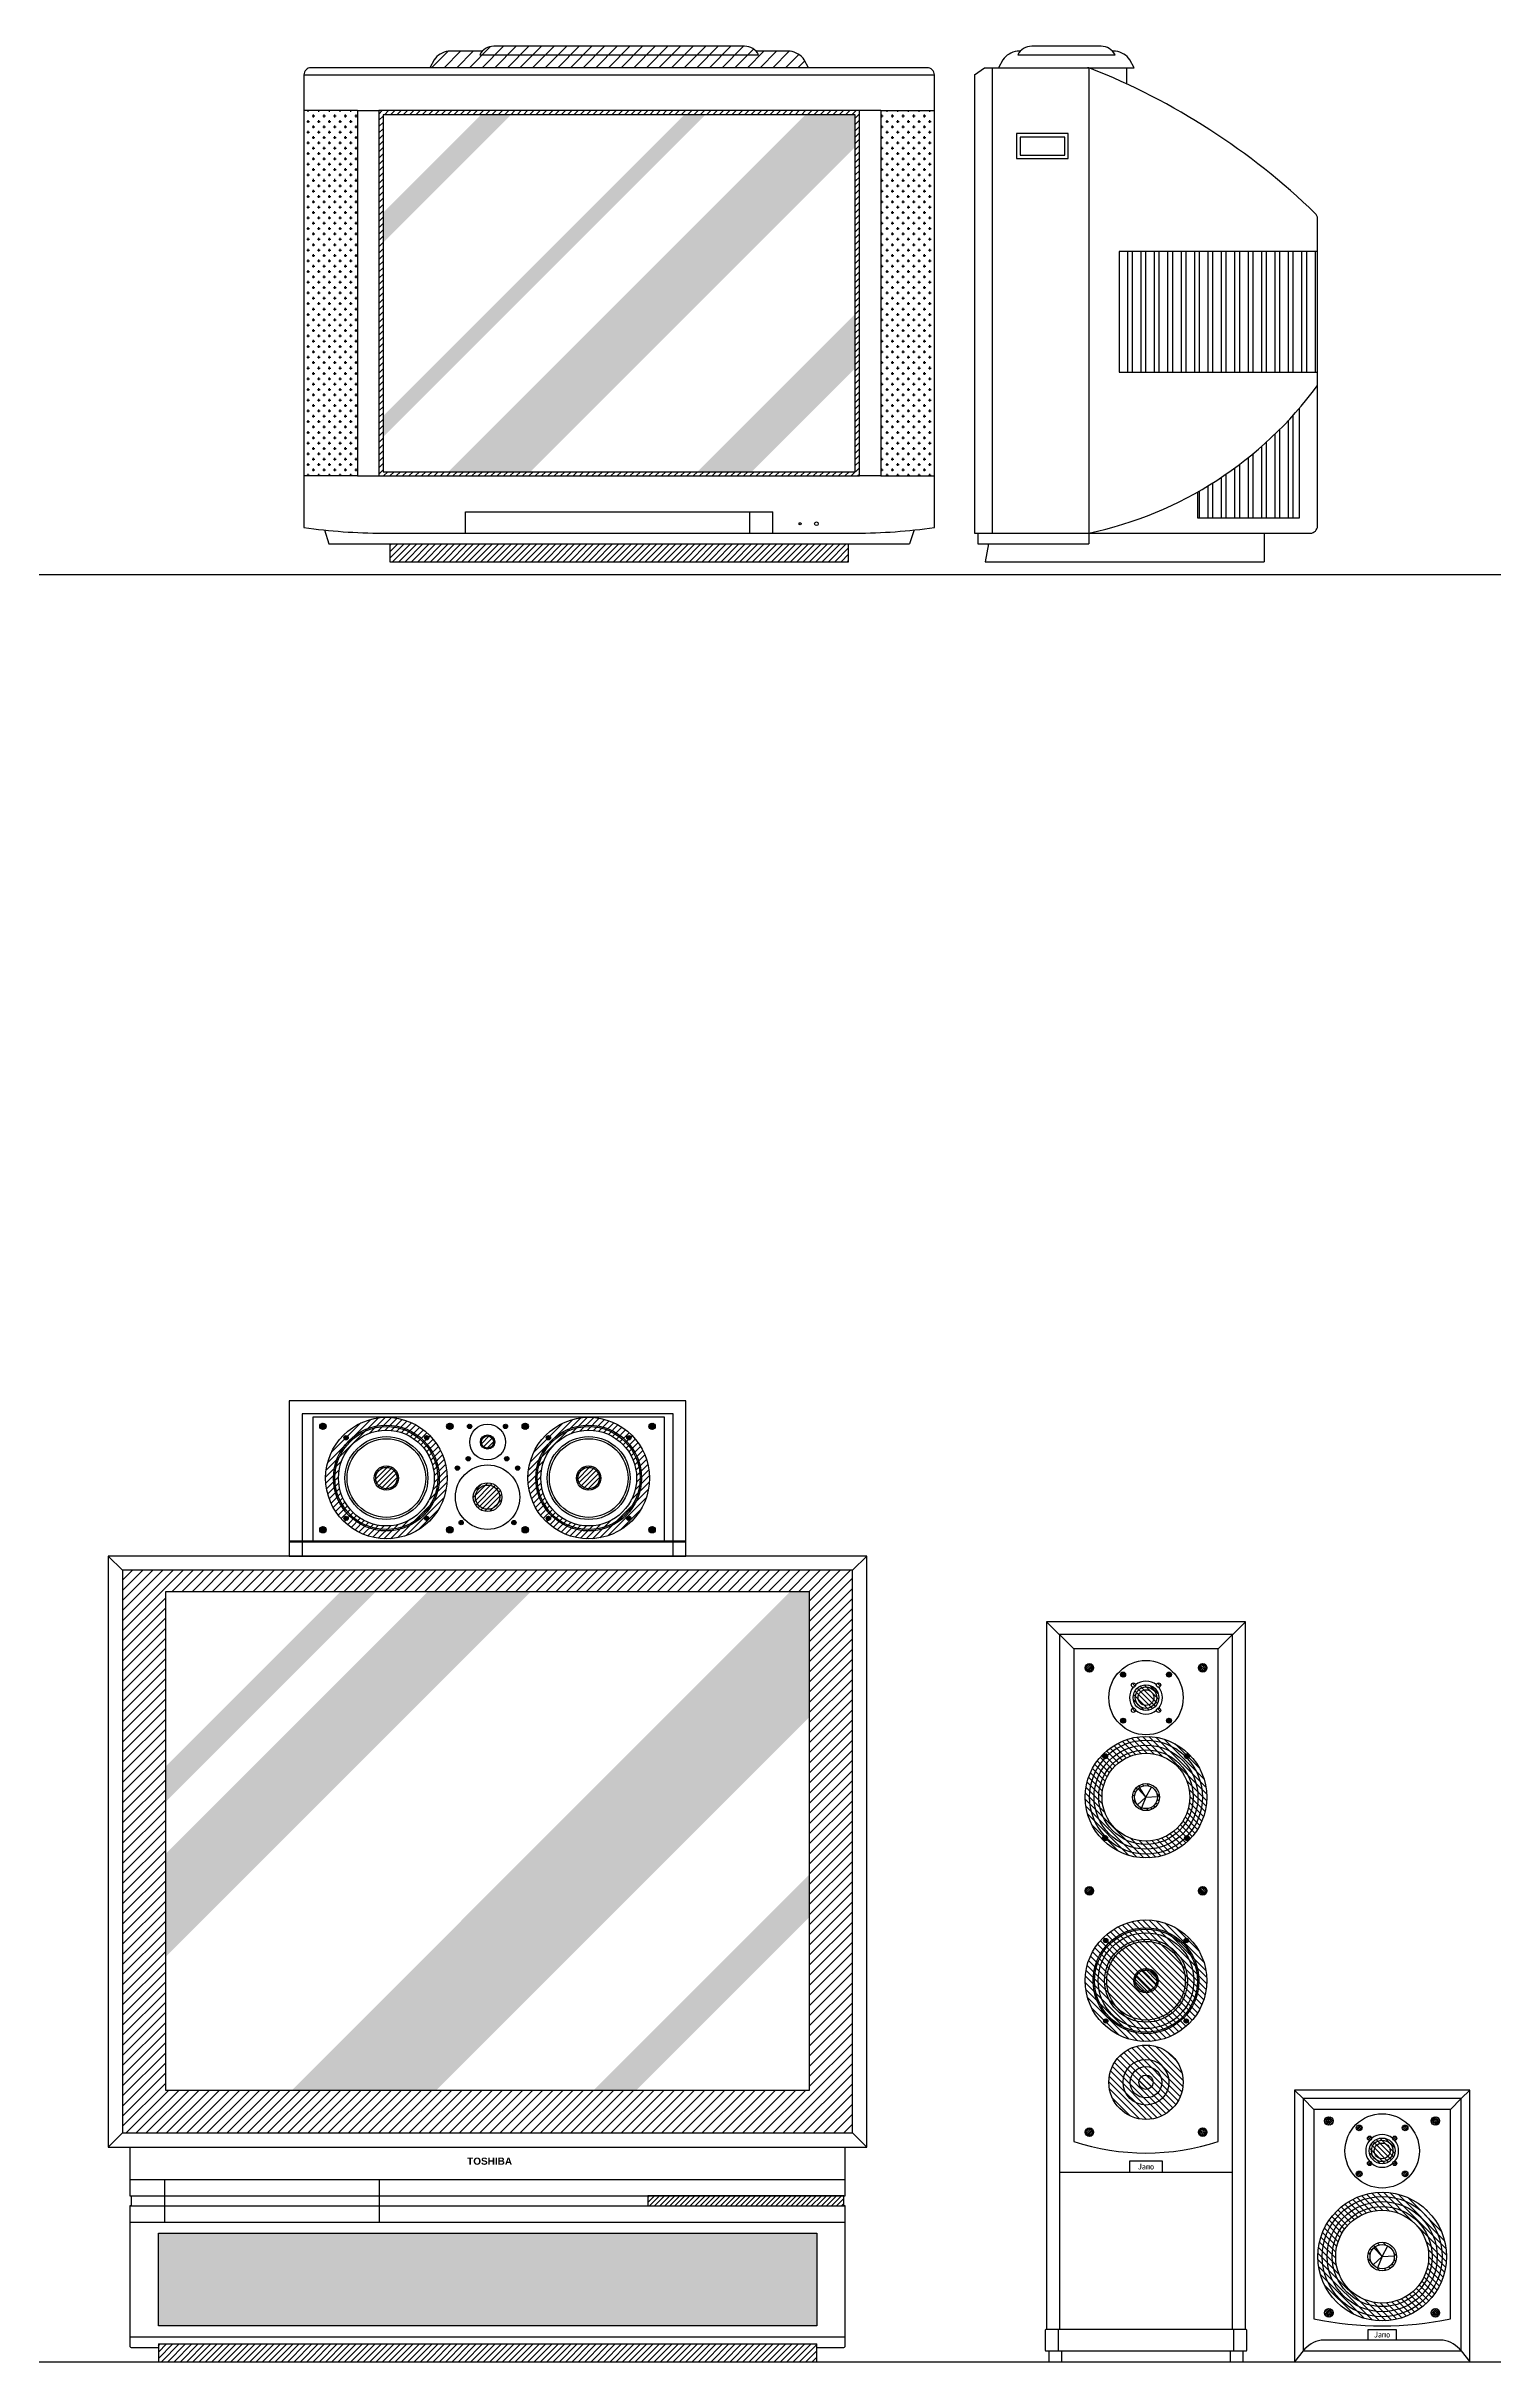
# Model space of a CAD drawing. Header units: inches. Extents: x 11.6 to 54.1, y 10.7 to 35.5.
# Drawn here: x 36.988 to 39.013, y 13.918 to 17.157 of the extents above; entities that cross this region are included whole.
import ezdxf
from ezdxf.enums import TextEntityAlignment as Align

# ---------------------------------------------------------------- set-up
doc = ezdxf.new("R2010")
doc.units = ezdxf.units.IN
doc.header["$MEASUREMENT"] = 0
for name, color, linetype in [('02', 2, 'Continuous'), ('1', 1, 'Continuous'), ('8', 8, 'Continuous')]:
    doc.layers.add(name, color=color, linetype=linetype)
doc.styles.add('HT2', font='swisseb.ttf')
doc.styles.add('STYLE2', font='')
doc.styles.get('STYLE2').set_extended_font_data('SimHei')
pattern_1 = [(45, (-12.215078, 20.329234), (-0.0044194174, 0.0044194174), [])]
pattern_2 = [(0, (-12.215078, 20.329234), (0.0075, 0.0075), [0.00375, -0.01125]), (90, (-12.213203, 20.327359), (-0.0075, 0.0075), [0.00375, -0.01125])]
pattern_3 = [(90, (-12.248644, 20.329234), (-0.01875, 4e-18), []), (90, (-12.255273, 20.335863), (-0.01875, 4e-18), [])]
pattern_4 = [(135, (97.6206943, 18.74981), (0.0044194174, 0.0044194174), [])]
pattern_5 = [(45, (-22.409963, 18.74981), (-0.0044194174, 0.0044194174), [])]
pattern_6 = [(45, (-22.409963, 18.74981), (-0.0035355339, 0.0035355339), [])]
pattern_7 = [(45, (-16.7728434, 16.8166017), (-0.001325825215, 0.001325825215), [])]
pattern_8 = [(135, (97.6206943, 18.74981), (0.0035355339, 0.0035355339), [])]
pattern_9 = [(45, (-17.0282637, 18.4165635), (-0.000883883476, 0.000883883476), [])]
pattern_10 = [(45, (-19.2546302, 18.108346), (-0.000883883476, 0.000883883476), [])]
pattern_11 = [(135, (93.3016791, 19.1196862), (0.000883883476, 0.000883883476), [])]
pattern_12 = [(45, (-18.0909476, 19.1196862), (-0.000883883476, 0.000883883476), [])]

msp = doc.modelspace()

# ---------------------------------------------------------------- hatches: boundary and pattern name
at = {"layer": '8'}
h = msp.add_hatch(dxfattribs=at)
h.set_pattern_fill('ANSI31,_O', color=256, scale=0.1)
h.set_pattern_definition([(45, (-12.215078, 20.329234), (-0.0088388348, 0.0088388348), [])])
h.paths.add_polyline_path([(37.614, 17.1567, 0.277313), (37.5945, 17.145), (37.9845, 17.145, 0.277313), (37.9651, 17.1567)])
h.paths.add_polyline_path([(38.0545, 17.1267), (38.0485, 17.1376, 0.228268), (38.0286, 17.1497), (37.9812, 17.1497, -0.066055), (37.9845, 17.145), (37.5945, 17.145, -0.066055), (37.5979, 17.1497), (37.5505, 17.1497, 0.228268), (37.5306, 17.1376), (37.5245, 17.1267)])
h = msp.add_hatch(dxfattribs=at)
h.set_pattern_fill('CROSS,_O', color=256, scale=0.03)
h.set_pattern_definition(pattern_2)
h.paths.add_polyline_path([(37.4235, 17.0667), (37.3485, 17.0667), (37.3485, 16.5557), (37.4235, 16.5557)])
h = msp.add_hatch(dxfattribs=at)
h.set_pattern_fill('ANSI31,_O', color=256, scale=0.05)
h.set_pattern_definition(pattern_1)
h.paths.add_polyline_path([(37.4595, 16.5617), (38.1195, 16.5617), (38.1195, 17.0607), (37.4595, 17.0607)], flags=16)
h.paths.add_polyline_path([(37.4535, 16.5557), (38.1255, 16.5557), (38.1255, 17.0667), (37.4535, 17.0667)])
h = msp.add_hatch(dxfattribs=at)
h.set_pattern_fill('AR-SAND,_O', color=256, scale=0.005)
h.set_pattern_definition([(37.5, (-12.215078, 20.329234), (-0.0003149668, 0.0096341188), [0, -0.0076, 0, -0.0085, 0, -0.008125]), (7.5, (-12.215078, 20.329234), (0.0088488835, 0.0141107303), [0, -0.0041, 0, -0.00685, 0, -0.002625]), (327.5, (-12.221228, 20.329234), (0.0155707093, 2.82953e-05), [0, -0.0025, 0, -0.009, 0, -0.01175]), (317.5, (-12.221228, 20.329234), (0.015030633, 0.004388378), [0, -0.00125, 0, -0.0059, 0, -0.00675])])
h.paths.add_polyline_path([(37.6379, 17.0607), (37.5961, 17.0607), (37.4595, 16.9242), (37.4595, 16.8824)])
h.paths.add_polyline_path([(37.91, 17.0607), (37.8803, 17.0607), (37.4595, 16.6399), (37.4595, 16.6102)])
h.paths.add_polyline_path([(38.1195, 17.0157), (38.1195, 17.0607), (38.0498, 17.0607), (37.5508, 16.5617), (37.6656, 16.5617)])
h.paths.add_polyline_path([(38.1195, 16.7314), (38.1195, 16.7823), (37.8989, 16.5617), (37.9499, 16.5617)], flags=17)
h.paths.add_polyline_path([(38.1195, 16.706), (38.1195, 16.7314), (37.9499, 16.5617), (37.9753, 16.5617)], flags=17)
h = msp.add_hatch(dxfattribs=at)
h.set_pattern_fill('CROSS,_O', color=256, scale=0.03)
h.set_pattern_definition(pattern_2)
h.paths.add_polyline_path([(38.2305, 17.0667), (38.1555, 17.0667), (38.1555, 16.5557), (38.2305, 16.5557)])
h = msp.add_hatch(dxfattribs=at)
h.set_pattern_fill('STEEL,_O', color=256, scale=0.15, angle=45)
h.set_pattern_definition(pattern_3)
h.paths.add_polyline_path([(38.4891, 16.8696), (38.4891, 16.7008), (38.7664, 16.7008), (38.7664, 16.8696)])
h = msp.add_hatch(dxfattribs=at)
h.set_pattern_fill('STEEL,_O', color=256, scale=0.15, angle=45)
h.set_pattern_definition(pattern_3)
h.paths.add_polyline_path([(38.5991, 16.5336), (38.5991, 16.4966), (38.7406, 16.4966), (38.7406, 16.65, -0.086399)])
h = msp.add_hatch(dxfattribs=at)
h.set_pattern_fill('ANSI31,_O', color=256, scale=0.05)
h.set_pattern_definition(pattern_1)
h.paths.add_polyline_path([(38.1105, 16.4357), (38.1105, 16.4607), (37.4685, 16.4607), (37.4685, 16.4357)])
h = msp.add_hatch(dxfattribs=at)
h.set_pattern_fill('ANSI31,_O', color=256, scale=0.01)
h.set_pattern_definition([(45, (-18.0969476, 19.1196862), (-0.000883883476, 0.000883883476), [])])
edge = h.paths.add_edge_path()
edge.add_arc((37.3751, 15.2264), 0.0045, 0, 360)
h = msp.add_hatch(dxfattribs=at)
h.set_pattern_fill('ANSI31,_O', color=256, scale=0.05)
h.set_pattern_definition(pattern_5)
edge = h.paths.add_edge_path()
edge.add_arc((37.4639, 15.154), 0.085, 0, 360)
edge = h.paths.add_edge_path(flags=17)
edge.add_arc((37.4639, 15.154), 0.067, 0, 360)
h = msp.add_hatch(dxfattribs=at)
h.set_pattern_fill('ANSI31,_O', color=256, scale=0.01)
h.set_pattern_definition([(135, (93.0246791, 19.1196862), (0.000883883476, 0.000883883476), [])])
edge = h.paths.add_edge_path()
edge.add_arc((37.5526, 15.2264), 0.0045, 0, 360)
h = msp.add_hatch(dxfattribs=at)
h.set_pattern_fill('ANSI31,_O', color=256, scale=0.01)
h.set_pattern_definition([(45, (-18.0309048, 19.1355594), (-0.000883883476, 0.000883883476), [])])
h.paths.add_polyline_path([(37.5772, 15.2262, 1), (37.5832, 15.2262, 1)])
h = msp.add_hatch(dxfattribs=at)
h.set_pattern_fill('ANSI31,_O', color=256, scale=0.01)
h.set_pattern_definition([(135, (93.2416363, 19.1355594), (0.000883883476, 0.000883883476), [])])
h.paths.add_polyline_path([(37.6275, 15.2262, 1), (37.6335, 15.2262, 1)])
h = msp.add_hatch(dxfattribs=at)
h.set_pattern_fill('ANSI31,_O', color=256, scale=0.01)
h.set_pattern_definition([(45, (-17.8139476, 19.1196862), (-0.000883883476, 0.000883883476), [])])
edge = h.paths.add_edge_path()
edge.add_arc((37.6581, 15.2264), 0.0045, 0, 360)
h = msp.add_hatch(dxfattribs=at)
h.set_pattern_fill('ANSI31,_O', color=256, scale=0.05)
h.set_pattern_definition(pattern_5)
edge = h.paths.add_edge_path()
edge.add_arc((37.7469, 15.154), 0.085, 0, 360)
edge = h.paths.add_edge_path(flags=17)
edge.add_arc((37.7469, 15.154), 0.067, 0, 360)
h = msp.add_hatch(dxfattribs=at)
h.set_pattern_fill('ANSI31,_O', color=256, scale=0.01)
h.set_pattern_definition([(135, (93.3076791, 19.1196862), (0.000883883476, 0.000883883476), [])])
edge = h.paths.add_edge_path()
edge.add_arc((37.8356, 15.2264), 0.0045, 0, 360)
h = msp.add_hatch(dxfattribs=at)
h.set_pattern_fill('ANSI31,_O', color=256, scale=0.01)
h.set_pattern_definition(pattern_12)
h.paths.add_polyline_path([(37.4105, 15.0977, 1), (37.4045, 15.0977, 1)])
h.paths.add_polyline_path([(37.4105, 15.2104, 1), (37.4045, 15.2104, 1)])
h = msp.add_hatch(dxfattribs=at)
h.set_pattern_fill('ANSI31,_O', color=256, scale=0.01)
h.set_pattern_definition(pattern_12)
h.paths.add_polyline_path([(37.5172, 15.2104, 1), (37.5232, 15.2104, 1)])
h = msp.add_hatch(dxfattribs=at)
h.set_pattern_fill('ANSI31,_O', color=256, scale=0.04)
h.set_pattern_definition(pattern_6)
edge = h.paths.add_edge_path()
edge.add_arc((37.6054, 15.2044), 0.01, 0, 360)
h = msp.add_hatch(dxfattribs=at)
h.set_pattern_fill('ANSI31,_O', color=256, scale=0.01)
h.set_pattern_definition(pattern_11)
h.paths.add_polyline_path([(37.6875, 15.2104, 1), (37.6935, 15.2104, 1)])
h = msp.add_hatch(dxfattribs=at)
h.set_pattern_fill('ANSI31,_O', color=256, scale=0.01)
h.set_pattern_definition(pattern_11)
h.paths.add_polyline_path([(37.8062, 15.0977, 1), (37.8002, 15.0977, 1)])
h.paths.add_polyline_path([(37.8062, 15.2104, 1), (37.8002, 15.2104, 1)])
h = msp.add_hatch(dxfattribs=at)
h.set_pattern_fill('ANSI31,_O', color=256, scale=0.04)
h.set_pattern_definition(pattern_6)
edge = h.paths.add_edge_path()
edge.add_arc((37.4639, 15.154), 0.017, 0, 360)
h = msp.add_hatch(dxfattribs=at)
h.set_pattern_fill('ANSI31,_O', color=256, scale=0.01)
h.set_pattern_definition([(45, (-18.0478879, 19.0772115), (-0.000883883476, 0.000883883476), [])])
h.paths.add_polyline_path([(37.5603, 15.1679, 1), (37.5663, 15.1679, 1)])
h = msp.add_hatch(dxfattribs=at)
h.set_pattern_fill('ANSI31,_O', color=256, scale=0.01)
h.set_pattern_definition([(45, (-18.0327255, 19.0904808), (-0.000883883476, 0.000883883476), [])])
h.paths.add_polyline_path([(37.5754, 15.1811, 1), (37.5814, 15.1811, 1)])
h = msp.add_hatch(dxfattribs=at)
h.set_pattern_fill('ANSI31,_O', color=256, scale=0.01)
h.set_pattern_definition([(135, (93.243457, 19.0904808), (0.000883883476, 0.000883883476), [])])
h.paths.add_polyline_path([(37.6293, 15.1811, 1), (37.6353, 15.1811, 1)])
h = msp.add_hatch(dxfattribs=at)
h.set_pattern_fill('ANSI31,_O', color=256, scale=0.01)
h.set_pattern_definition([(135, (93.2586195, 19.0772115), (0.000883883476, 0.000883883476), [])])
h.paths.add_polyline_path([(37.6445, 15.1679, 1), (37.6505, 15.1679, 1)])
h = msp.add_hatch(dxfattribs=at)
h.set_pattern_fill('ANSI31,_O', color=256, scale=0.04)
h.set_pattern_definition(pattern_6)
edge = h.paths.add_edge_path()
edge.add_arc((37.7469, 15.154), 0.017, 0, 360)
h = msp.add_hatch(dxfattribs=at)
h.set_pattern_fill('ANSI31,_O', color=256, scale=0.04)
h.set_pattern_definition(pattern_6)
edge = h.paths.add_edge_path()
edge.add_arc((37.6054, 15.1273), 0.02, 0, 360)
h = msp.add_hatch(dxfattribs=at)
h.set_pattern_fill('ANSI31,_O', color=256, scale=0.01)
h.set_pattern_definition(pattern_12)
h.paths.add_polyline_path([(37.5172, 15.0977, 1), (37.5232, 15.0977, 1)])
h = msp.add_hatch(dxfattribs=at)
h.set_pattern_fill('ANSI31,_O', color=256, scale=0.01)
h.set_pattern_definition([(45, (-18.0426881, 19.0011613), (-0.000883883476, 0.000883883476), [])])
h.paths.add_polyline_path([(37.5655, 15.0918, 1), (37.5715, 15.0918, 1)])
h = msp.add_hatch(dxfattribs=at)
h.set_pattern_fill('ANSI31,_O', color=256, scale=0.01)
h.set_pattern_definition([(135, (93.2534197, 19.0011613), (0.000883883476, 0.000883883476), [])])
h.paths.add_polyline_path([(37.6393, 15.0918, 1), (37.6453, 15.0918, 1)])
h = msp.add_hatch(dxfattribs=at)
h.set_pattern_fill('ANSI31,_O', color=256, scale=0.01)
h.set_pattern_definition(pattern_11)
h.paths.add_polyline_path([(37.6875, 15.0977, 1), (37.6935, 15.0977, 1)])
h = msp.add_hatch(dxfattribs=at)
h.set_pattern_fill('ANSI31,_O', color=256, scale=0.01)
h.set_pattern_definition([(315, (-18.0969476, 11.1883674), (-0.000883883476, -0.000883883476), [])])
edge = h.paths.add_edge_path()
edge.add_arc((37.3751, 15.0817), 0.0045, 0, 360)
h = msp.add_hatch(dxfattribs=at)
h.set_pattern_fill('ANSI31,_O', color=256, scale=0.01)
h.set_pattern_definition([(225, (93.0246791, 11.1883674), (0.000883883476, -0.000883883476), [])])
edge = h.paths.add_edge_path()
edge.add_arc((37.5526, 15.0817), 0.0045, 0, 360)
h = msp.add_hatch(dxfattribs=at)
h.set_pattern_fill('ANSI31,_O', color=256, scale=0.01)
h.set_pattern_definition([(315, (-17.8139476, 11.1883674), (-0.000883883476, -0.000883883476), [])])
edge = h.paths.add_edge_path()
edge.add_arc((37.6581, 15.0817), 0.0045, 0, 360)
h = msp.add_hatch(dxfattribs=at)
h.set_pattern_fill('ANSI31,_O', color=256, scale=0.01)
h.set_pattern_definition([(225, (93.3076791, 11.1883674), (0.000883883476, -0.000883883476), [])])
edge = h.paths.add_edge_path()
edge.add_arc((37.8356, 15.0817), 0.0045, 0, 360)
h = msp.add_hatch(dxfattribs=at)
h.set_pattern_fill('ANSI31,_O', color=256, scale=0.08)
h.set_pattern_definition([(45, (-22.409963, 18.74981), (-0.0070710678, 0.0070710678), [])])
h.paths.add_polyline_path([(37.0949, 15.025), (37.0949, 14.238), (38.1159, 14.238), (38.1159, 15.025)])
h.paths.add_polyline_path([(37.1549, 14.995), (37.1549, 14.298), (38.0559, 14.298), (38.0559, 14.995)], flags=16)
h = msp.add_hatch(dxfattribs=at)
h.set_pattern_fill('AR-SAND,_O', color=256, scale=0.008)
h.set_pattern_definition([(37.5, (-17.712718, 15.098599), (-0.000503947, 0.0154145902), [0, -0.01216, 0, -0.0136, 0, -0.013]), (7.5, (-17.712718, 15.098599), (0.014158214, 0.0225771685), [0, -0.00656, 0, -0.01096, 0, -0.0042]), (327.5, (-17.722558, 15.098599), (0.024913135, 4.52724e-05), [0, -0.004, 0, -0.0144, 0, -0.0188]), (317.5, (-17.722558, 15.098599), (0.024049013, 0.0070214045), [0, -0.002, 0, -0.00944, 0, -0.0108])])
h.paths.add_polyline_path([(37.449, 14.995), (37.3996, 14.995), (37.1549, 14.7503), (37.1549, 14.7009)], flags=17)
h.paths.add_polyline_path([(37.666, 14.995), (37.5218, 14.995), (37.1549, 14.6281), (37.1549, 14.4839)])
h.paths.add_polyline_path([(38.0559, 14.8199), (38.0559, 14.995), (38.0288, 14.995), (37.3318, 14.298), (37.534, 14.298)])
h.paths.add_polyline_path([(38.0559, 14.5402), (38.0559, 14.6), (37.7539, 14.298), (37.8137, 14.298)], flags=17)
h = msp.add_hatch(dxfattribs=at)
h.set_pattern_fill('ANSI31,_O', color=256, scale=0.015)
h.set_pattern_definition([(45, (-19.2546302, 18.108346), (-0.001325825215, 0.001325825215), [])])
edge = h.paths.add_edge_path()
edge.add_arc((38.4473, 14.8887), 0.006, 0, 360)
h = msp.add_hatch(dxfattribs=at)
h.set_pattern_fill('ANSI31,_O', color=256, scale=0.01)
h.set_pattern_definition(pattern_10)
edge = h.paths.add_edge_path()
edge.add_arc((38.4944, 14.8791), 0.0035, 0, 360)
h = msp.add_hatch(dxfattribs=at)
h.set_pattern_fill('ANSI31,_O', color=256, scale=0.04)
h.set_pattern_definition(pattern_8)
edge = h.paths.add_edge_path()
edge.add_arc((38.5441, 14.8645), 0.003, 0, 360)
edge = h.paths.add_edge_path()
edge.add_arc((38.5441, 14.8293), 0.003, 0, 360)
edge = h.paths.add_edge_path()
edge.add_arc((38.509, 14.8293), 0.003, 0, 360)
edge = h.paths.add_edge_path()
edge.add_arc((38.509, 14.8645), 0.003, 0, 360)
h = msp.add_hatch(dxfattribs=at)
h.set_pattern_fill('ANSI31,_O', color=256, scale=0.01)
h.set_pattern_definition(pattern_10)
edge = h.paths.add_edge_path()
edge.add_arc((38.5587, 14.8791), 0.0035, 0, 360)
h = msp.add_hatch(dxfattribs=at)
h.set_pattern_fill('ANSI31,_O', color=256, scale=0.015)
h.set_pattern_definition([(135, (96.3077295, 18.108346), (0.001325825215, 0.001325825215), [])])
edge = h.paths.add_edge_path()
edge.add_arc((38.6058, 14.8887), 0.006, 0, 360)
h = msp.add_hatch(dxfattribs=at)
h.set_pattern_fill('ANSI31,_O', color=256, scale=0.04)
h.set_pattern_definition(pattern_8)
edge = h.paths.add_edge_path()
edge.add_arc((38.5265, 14.8469), 0.018, 0, 360)
h = msp.add_hatch(dxfattribs=at)
h.set_pattern_fill('ANSI31,_O', color=256, scale=0.01)
h.set_pattern_definition(pattern_10)
edge = h.paths.add_edge_path()
edge.add_arc((38.4944, 14.8147), 0.0035, 0, 360)
h = msp.add_hatch(dxfattribs=at)
h.set_pattern_fill('ANSI31,_O', color=256, scale=0.01)
h.set_pattern_definition(pattern_10)
edge = h.paths.add_edge_path()
edge.add_arc((38.5587, 14.8147), 0.0035, 0, 360)
h = msp.add_hatch(dxfattribs=at)
h.set_pattern_fill('ANSI31,_O', color=256, scale=0.05)
h.set_pattern_definition(pattern_4)
edge = h.paths.add_edge_path()
edge.add_arc((38.5265, 14.7077), 0.085, 0, 360)
edge = h.paths.add_edge_path(flags=17)
edge.add_arc((38.5265, 14.7077), 0.0614, 0, 360)
h = msp.add_hatch(dxfattribs=at)
h.set_pattern_fill('ANSI31,_O', color=256, scale=0.01)
h.set_pattern_definition(pattern_10)
edge = h.paths.add_edge_path()
edge.add_arc((38.4692, 14.765), 0.0035, 0, 360)
h = msp.add_hatch(dxfattribs=at)
h.set_pattern_fill('ANSI31,_O', color=256, scale=0.01)
h.set_pattern_definition(pattern_10)
edge = h.paths.add_edge_path()
edge.add_arc((38.5839, 14.765), 0.0035, 0, 360)
h = msp.add_hatch(dxfattribs=at)
h.set_pattern_fill('ANSI31,_O', color=256, scale=0.04)
h.set_pattern_definition(pattern_8)
edge = h.paths.add_edge_path()
edge.add_arc((38.5265, 14.7077), 0.0189, 0, 360)
edge = h.paths.add_edge_path(flags=17)
edge.add_arc((38.5265, 14.7077), 0.0161, 0, 360)
h = msp.add_hatch(dxfattribs=at)
h.set_pattern_fill('ANSI31,_O', color=256, scale=0.01)
h.set_pattern_definition(pattern_10)
edge = h.paths.add_edge_path()
edge.add_arc((38.4692, 14.6504), 0.0035, 0, 360)
h = msp.add_hatch(dxfattribs=at)
h.set_pattern_fill('ANSI31,_O', color=256, scale=0.01)
h.set_pattern_definition(pattern_10)
edge = h.paths.add_edge_path()
edge.add_arc((38.5839, 14.6504), 0.0035, 0, 360)
h = msp.add_hatch(dxfattribs=at)
h.set_pattern_fill('ANSI31,_O', color=256, scale=0.015)
h.set_pattern_definition([(45, (-19.2546302, 17.7964186), (-0.001325825215, 0.001325825215), [])])
edge = h.paths.add_edge_path()
edge.add_arc((38.4473, 14.5768), 0.006, 0, 360)
h = msp.add_hatch(dxfattribs=at)
h.set_pattern_fill('ANSI31,_O', color=256, scale=0.015)
h.set_pattern_definition([(135, (96.3077295, 17.7964186), (0.001325825215, 0.001325825215), [])])
edge = h.paths.add_edge_path()
edge.add_arc((38.6058, 14.5768), 0.006, 0, 360)
h = msp.add_hatch(dxfattribs=at)
h.set_pattern_fill('ANSI31,_O', color=256, scale=0.05)
h.set_pattern_definition(pattern_4)
edge = h.paths.add_edge_path()
edge.add_arc((38.5265, 14.4509), 0.085, 0, 360)
h = msp.add_hatch(dxfattribs=at)
h.set_pattern_fill('ANSI31,_O', color=256, scale=0.01)
h.set_pattern_definition(pattern_9)
h.paths.add_polyline_path([(38.4732, 14.3946, 1), (38.4672, 14.3946, 1)])
h.paths.add_polyline_path([(38.4732, 14.5072, 1), (38.4672, 14.5072, 1)])
h = msp.add_hatch(dxfattribs=at)
h.set_pattern_fill('ANSI31,_O', color=256, scale=0.01)
h.set_pattern_definition(pattern_9)
h.paths.add_polyline_path([(38.5799, 14.5072, 1), (38.5859, 14.5072, 1)])
h = msp.add_hatch(dxfattribs=at)
h.set_pattern_fill('ANSI31,_O', color=256, scale=0.04)
h.set_pattern_definition(pattern_8)
edge = h.paths.add_edge_path()
edge.add_arc((38.5265, 14.4509), 0.017, 0, 360)
h = msp.add_hatch(dxfattribs=at)
h.set_pattern_fill('ANSI31,_O', color=256, scale=0.01)
h.set_pattern_definition(pattern_9)
h.paths.add_polyline_path([(38.5799, 14.3946, 1), (38.5859, 14.3946, 1)])
h = msp.add_hatch(dxfattribs=at)
h.set_pattern_fill('ANSI31,_O', color=256, scale=0.05)
h.set_pattern_definition(pattern_4)
edge = h.paths.add_edge_path()
edge.add_arc((38.5265, 14.3089), 0.052, 0, 360)
h = msp.add_hatch(dxfattribs=at)
h.set_pattern_fill('ANSI31,_O', color=256, scale=0.05)
h.set_pattern_definition(pattern_4)
edge = h.paths.add_edge_path()
edge.add_arc((38.5265, 14.3089), 0.01, 0, 360)
h = msp.add_hatch(dxfattribs=at)
h.set_pattern_fill('ANSI31,_O', color=256, scale=0.015)
h.set_pattern_definition(pattern_7)
edge = h.paths.add_edge_path()
edge.add_arc((38.7824, 14.2547), 0.006, 0, 360)
h = msp.add_hatch(dxfattribs=at)
h.set_pattern_fill('ANSI31,_O', color=256, scale=0.015)
h.set_pattern_definition(pattern_7)
edge = h.paths.add_edge_path()
edge.add_arc((38.9313, 14.2547), 0.006, 0, 360)
h = msp.add_hatch(dxfattribs=at)
h.set_pattern_fill('ANSI31,_O', color=256, scale=0.015)
h.set_pattern_definition([(45, (-19.2546302, 17.4588455), (-0.001325825215, 0.001325825215), [])])
edge = h.paths.add_edge_path()
edge.add_arc((38.4473, 14.2392), 0.006, 0, 360)
h = msp.add_hatch(dxfattribs=at)
h.set_pattern_fill('ANSI31,_O', color=256, scale=0.015)
h.set_pattern_definition([(135, (96.3077295, 17.4588455), (0.001325825215, 0.001325825215), [])])
edge = h.paths.add_edge_path()
edge.add_arc((38.6058, 14.2392), 0.006, 0, 360)
h = msp.add_hatch(dxfattribs=at)
h.set_pattern_fill('ANSI31,_O', color=256, scale=0.015)
h.set_pattern_definition(pattern_7)
edge = h.paths.add_edge_path()
edge.add_arc((38.889, 14.2451), 0.004, 0, 360)
edge = h.paths.add_edge_path()
edge.add_arc((38.8247, 14.2451), 0.004, 0, 360)
edge = h.paths.add_edge_path()
edge.add_arc((38.8247, 14.1807), 0.004, 0, 360)
h = msp.add_hatch(dxfattribs=at)
h.set_pattern_fill('ANSI31,_O', color=256, scale=0.015)
h.set_pattern_definition(pattern_7)
edge = h.paths.add_edge_path()
edge.add_arc((38.8744, 14.2305), 0.003, 0, 360)
edge = h.paths.add_edge_path()
edge.add_arc((38.8744, 14.1953), 0.003, 0, 360)
edge = h.paths.add_edge_path()
edge.add_arc((38.8393, 14.1953), 0.003, 0, 360)
edge = h.paths.add_edge_path()
edge.add_arc((38.8393, 14.2305), 0.003, 0, 360)
h = msp.add_hatch(dxfattribs=at)
h.set_pattern_fill('ANSI31,_O', color=256, scale=0.04)
h.set_pattern_definition(pattern_8)
edge = h.paths.add_edge_path()
edge.add_arc((38.8569, 14.2129), 0.018, 0, 360)
h = msp.add_hatch(dxfattribs=at)
h.set_pattern_fill('ANSI31,_O', color=256, scale=0.05)
h.set_pattern_definition(pattern_4)
edge = h.paths.add_edge_path()
edge.add_arc((38.8569, 14.065), 0.09, 0, 360)
edge = h.paths.add_edge_path(flags=17)
edge.add_arc((38.8569, 14.065), 0.065, 0, 360)
h = msp.add_hatch(dxfattribs=at)
h.set_pattern_fill('ANSI31,_O', color=256, scale=0.015)
h.set_pattern_definition(pattern_7)
edge = h.paths.add_edge_path()
edge.add_arc((38.889, 14.1807), 0.004, 0, 360)
h = msp.add_hatch(dxfattribs=at)
h.set_pattern_fill('ANSI31,_O', color=256, scale=0.04)
h.set_pattern_definition(pattern_6)
h.paths.add_polyline_path([(38.1039, 14.15), (37.8295, 14.15), (37.8295, 14.136), (38.1039, 14.136)])
h = msp.add_hatch(dxfattribs=at)
h.set_pattern_fill('HEX,_O', color=256, scale=0.02)
h.set_pattern_definition([(0, (-12.5526705, 18.1841432), (0, 0.00433012702), [0.0025, -0.005]), (120, (-12.5526705, 18.1841432), (-0.00375, -0.0021650635), [0.0025, -0.005]), (60, (-12.5501705, 18.1841432), (-0.00375, 0.0021650635), [0.0025, -0.005])])
h.paths.add_polyline_path([(37.1449, 13.968), (37.1449, 14.098), (38.0659, 14.098), (38.0659, 13.968)])
h = msp.add_hatch(dxfattribs=at)
h.set_pattern_fill('ANSI31,_O', color=256, scale=0.05)
h.set_pattern_definition(pattern_4)
edge = h.paths.add_edge_path()
edge.add_arc((38.8569, 14.065), 0.02, 0, 360)
edge = h.paths.add_edge_path(flags=17)
edge.add_arc((38.8569, 14.065), 0.017, 0, 360)
h = msp.add_hatch(dxfattribs=at)
h.set_pattern_fill('ANSI31,_O', color=256, scale=0.015)
h.set_pattern_definition(pattern_7)
edge = h.paths.add_edge_path()
edge.add_arc((38.7824, 13.9864), 0.006, 0, 360)
h = msp.add_hatch(dxfattribs=at)
h.set_pattern_fill('ANSI31,_O', color=256, scale=0.015)
h.set_pattern_definition(pattern_7)
edge = h.paths.add_edge_path()
edge.add_arc((38.9313, 13.9864), 0.006, 0, 360)
h = msp.add_hatch(dxfattribs=at)
h.set_pattern_fill('ANSI31,_O', color=256, scale=0.05)
h.set_pattern_definition(pattern_5)
h.paths.add_polyline_path([(38.0659, 13.918), (38.0659, 13.943), (37.1449, 13.943), (37.1449, 13.918)])

# ---------------------------------------------------------------- linework, layer by layer
at = {"layer": '02'}
for p, q in [((37.3485, 17.1167), (38.2305, 17.1167)), ((38.2864, 17.1167), (38.3006, 17.1267)), ((38.2864, 17.1167), (38.2864, 16.4757)), ((38.3006, 17.1267), (38.4446, 17.1267)), ((38.3114, 17.1267), (38.3114, 16.4757)), ((38.4464, 17.1267), (38.4464, 16.4757)), ((38.4993, 17.1267), (38.4993, 17.1041)), ((37.4235, 17.0667), (37.3485, 17.0667)), ((37.4235, 17.0667), (37.4235, 16.5557)), ((37.4235, 17.0667), (37.4535, 17.0667)), ((38.1555, 17.0667), (38.1255, 17.0667)), ((38.1555, 17.0667), (38.1555, 16.5557)), ((38.1555, 17.0667), (38.2305, 17.0667)), ((38.7664, 16.8696), (38.4891, 16.8696)), ((38.4891, 16.8696), (38.4891, 16.7008)), ((38.4891, 16.7008), (38.7664, 16.7008)), ((38.7406, 16.65), (38.7406, 16.4966)), ((37.4235, 16.5557), (37.3485, 16.5557)), ((37.4235, 16.5557), (37.4535, 16.5557)), ((38.1555, 16.5557), (38.1255, 16.5557)), ((38.1555, 16.5557), (38.2305, 16.5557)), ((38.5991, 16.4966), (38.5991, 16.5336)), ((37.5745, 16.5057), (38.0045, 16.5057)), ((37.5745, 16.4757), (37.5745, 16.5057)), ((37.9725, 16.4757), (37.9725, 16.5057)), ((38.0045, 16.4757), (38.0045, 16.5057)), ((38.7406, 16.4966), (38.5991, 16.4966)), ((37.3771, 16.4802), (37.3835, 16.4607)), ((37.3835, 16.4607), (38.1955, 16.4607)), ((37.4685, 16.4607), (37.4685, 16.4357)), ((38.1105, 16.4357), (38.1105, 16.4607)), ((38.202, 16.4802), (38.1955, 16.4607)), ((38.2914, 16.4757), (38.2914, 16.4607)), ((38.2914, 16.4607), (38.4464, 16.4607)), ((38.3064, 16.4607), (38.3014, 16.4357)), ((38.4464, 16.4757), (38.4464, 16.4607)), ((38.6916, 16.4757), (38.6916, 16.4357)), ((37.4685, 16.4357), (38.1105, 16.4357)), ((38.3014, 16.4357), (38.6916, 16.4357)), ((37.3279, 15.262), (37.3279, 15.045)), ((37.8829, 15.262), (37.3279, 15.262)), ((37.8829, 15.045), (37.8829, 15.262)), ((37.3459, 15.244), (37.3459, 15.066)), ((37.8649, 15.244), (37.3459, 15.244)), ((37.8649, 15.066), (37.8649, 15.244)), ((37.3279, 15.066), (37.8829, 15.066)), ((37.3279, 15.065), (37.8829, 15.065)), ((37.3459, 15.065), (37.3459, 15.045)), ((37.8649, 15.045), (37.8649, 15.065)), ((37.0949, 15.025), (37.0749, 15.045)), ((37.3279, 15.045), (37.8829, 15.045)), ((38.1159, 15.025), (38.1359, 15.045)), ((38.4255, 14.915), (38.3875, 14.953)), ((38.4055, 14.935), (38.4055, 13.963)), ((38.6475, 14.935), (38.4055, 14.935)), ((38.6275, 14.915), (38.6655, 14.953)), ((38.6475, 13.963), (38.6475, 14.935)), ((38.622, 14.915), (38.431, 14.915)), ((38.5265, 14.7077), (38.5146, 14.697)), ((38.5265, 14.7077), (38.5154, 14.7193)), ((38.5265, 14.7077), (38.5175, 14.721)), ((38.5265, 14.7077), (38.5204, 14.6929)), ((38.5265, 14.7077), (38.5343, 14.7218)), ((38.5265, 14.7077), (38.5426, 14.7086)), ((38.7464, 14.286), (38.7344, 14.298)), ((38.7614, 14.271), (38.7464, 14.286)), ((38.9524, 14.271), (38.9674, 14.286)), ((38.9674, 14.286), (38.9794, 14.298)), ((37.0949, 14.238), (37.0749, 14.218)), ((38.1159, 14.238), (38.1359, 14.218)), ((37.1049, 14.173), (38.1059, 14.173)), ((37.1536, 14.173), (37.1536, 14.113)), ((37.4536, 14.173), (37.4536, 14.113)), ((38.4055, 14.183), (38.6475, 14.183)), ((37.1049, 14.15), (38.1059, 14.15)), ((37.1049, 14.136), (38.1059, 14.136)), ((37.1049, 14.113), (38.1059, 14.113)), ((38.8569, 14.065), (38.8442, 14.0536)), ((38.8569, 14.065), (38.8451, 14.0773)), ((38.8569, 14.065), (38.8473, 14.0791)), ((38.8569, 14.065), (38.8504, 14.0493)), ((38.8569, 14.065), (38.865, 14.0799)), ((38.8569, 14.065), (38.8738, 14.066)), ((38.4035, 13.963), (38.4035, 13.933)), ((38.6495, 13.933), (38.6495, 13.963)), ((37.1049, 13.953), (38.1059, 13.953)), ((37.1449, 13.943), (38.0659, 13.943)), ((37.1449, 13.943), (37.1449, 13.918)), ((38.0659, 13.918), (38.0659, 13.943)), ((38.3905, 13.933), (38.3905, 13.918)), ((38.4085, 13.933), (38.4085, 13.918)), ((38.6445, 13.918), (38.6445, 13.933)), ((38.6625, 13.918), (38.6625, 13.933)), ((38.7464, 13.933), (38.7344, 13.918)), ((38.9674, 13.933), (38.9794, 13.918)), ((37.1449, 13.918), (38.0659, 13.918)), ((38.3905, 13.918), (38.6625, 13.918))]:
    msp.add_line(p, q, dxfattribs=at)
for points in [[(37.5983, 17.1497), (37.5505, 17.1497, 0.228268), (37.5306, 17.1376), (37.5245, 17.1267)], [(38.0545, 17.1267), (38.0485, 17.1376, 0.228268), (38.0286, 17.1497), (37.9808, 17.1497)], [(38.3508, 17.1497), (38.3463, 17.1497, 0.228268), (38.3264, 17.1376), (38.3204, 17.1267), (38.5099, 17.1267), (38.5039, 17.1376, 0.228268), (38.484, 17.1497), (38.4795, 17.1497)], [(38.4637, 17.1567), (38.3666, 17.1567, 0.27768), (38.347, 17.145), (38.4832, 17.145, 0.27768), (38.4637, 17.1567)], [(38.2864, 16.4757), (38.7564, 16.4757, 0.414214), (38.7664, 16.4857), (38.7664, 16.9156, 0.208036), (38.7633, 16.923)], [(37.1049, 14.218), (37.1049, 14.15), (37.1069, 14.15), (37.1069, 14.136), (37.1049, 14.136), (37.1049, 13.94, 0.414214), (37.1069, 13.938), (37.1449, 13.938)], [(38.0659, 13.938), (38.1039, 13.938, 0.414214), (38.1059, 13.94), (38.1059, 14.136), (38.1039, 14.136), (38.1039, 14.15), (38.1059, 14.15), (38.1059, 14.218)], [(38.9674, 13.933, 0.192967), (38.9424, 13.948), (38.7714, 13.948, 0.192967), (38.7464, 13.933)]]:
    msp.add_lwpolyline(points, format="xyb", dxfattribs=at)
for points in [[(37.9845, 17.145, 0.27768), (37.965, 17.1567), (37.6141, 17.1567, 0.27768), (37.5945, 17.145)], [(37.3485, 16.4837, 0.034884), (37.4585, 16.4757), (38.1205, 16.4757, 0.034884), (38.2305, 16.4837), (38.2305, 17.1167, 0.414214), (38.2205, 17.1267), (37.3585, 17.1267, 0.414214), (37.3485, 17.1167)], [(38.4255, 14.2261, 0.160314), (38.6275, 14.2261), (38.6275, 14.915), (38.4255, 14.915)], [(38.9524, 13.978), (38.9524, 14.271), (38.7614, 14.271), (38.7614, 13.978, 0.104712)], [(38.3855, 13.9615), (38.3855, 13.9345, 0.414214), (38.387, 13.933), (38.666, 13.933, 0.414214), (38.6675, 13.9345), (38.6675, 13.9615, 0.414214), (38.666, 13.963), (38.387, 13.963, 0.414214)]]:
    msp.add_lwpolyline(points, format="xyb", close=True, dxfattribs=at)
for points in [[(37.4535, 16.5557), (38.1255, 16.5557), (38.1255, 17.0667), (37.4535, 17.0667)], [(37.4595, 16.5617), (38.1195, 16.5617), (38.1195, 17.0607), (37.4595, 17.0607)], [(38.3454, 16.9996), (38.4178, 16.9996), (38.4178, 17.0347), (38.3454, 17.0347)], [(38.3504, 17.0046), (38.4128, 17.0046), (38.4128, 17.0297), (38.3504, 17.0297)], [(37.0749, 15.045), (37.0749, 14.218), (38.1359, 14.218), (38.1359, 15.045)], [(37.0949, 15.025), (37.0949, 14.238), (38.1159, 14.238), (38.1159, 15.025)], [(37.1549, 14.995), (37.1549, 14.298), (38.0559, 14.298), (38.0559, 14.995)], [(38.7344, 13.918), (38.9794, 13.918), (38.9794, 14.298), (38.7344, 14.298)], [(38.7464, 13.933), (38.9674, 13.933), (38.9674, 14.286), (38.7464, 14.286)], [(38.1039, 14.15), (37.8295, 14.15), (37.8295, 14.136), (38.1039, 14.136)], [(37.1449, 13.968), (37.1449, 14.098), (38.0659, 14.098), (38.0659, 13.968)]]:
    msp.add_lwpolyline(points, close=True, dxfattribs=at)
for points in [[(37.8529, 15.066), (37.8529, 15.239), (37.3609, 15.239), (37.3609, 15.066)], [(38.6655, 13.963), (38.6655, 14.953), (38.3875, 14.953), (38.3875, 13.963)], [(38.5495, 14.183), (38.5495, 14.1987), (38.5035, 14.1987), (38.5035, 14.183)], [(38.8769, 13.948), (38.8769, 13.9627), (38.8369, 13.9627), (38.8369, 13.948)]]:
    msp.add_lwpolyline(points, dxfattribs=at)
for centre, radius in [((38.0426, 16.4889), 0.0015), ((38.0655, 16.4889), 0.0025), ((37.3751, 15.2264), 0.0045), ((37.4639, 15.154), 0.085), ((37.4639, 15.154), 0.074), ((37.4639, 15.154), 0.072), ((37.5526, 15.2264), 0.0045), ((37.5802, 15.2262), 0.003), ((37.6054, 15.2044), 0.025), ((37.6305, 15.2262), 0.003), ((37.6581, 15.2264), 0.0045), ((37.7469, 15.154), 0.085), ((37.7469, 15.154), 0.074), ((37.7469, 15.154), 0.072), ((37.8356, 15.2264), 0.0045), ((37.4639, 15.154), 0.067), ((37.4075, 15.2104), 0.003), ((37.4639, 15.154), 0.058), ((37.4639, 15.154), 0.055), ((37.5202, 15.2104), 0.003), ((37.6054, 15.2044), 0.01), ((37.6054, 15.2044), 0.0085), ((37.7469, 15.154), 0.067), ((37.6905, 15.2104), 0.003), ((37.7469, 15.154), 0.058), ((37.7469, 15.154), 0.055), ((37.8032, 15.2104), 0.003), ((37.4639, 15.154), 0.017), ((37.4639, 15.154), 0.015), ((37.5633, 15.1679), 0.003), ((37.6054, 15.1273), 0.045), ((37.5784, 15.1811), 0.003), ((37.6323, 15.1811), 0.003), ((37.6475, 15.1679), 0.003), ((37.7469, 15.154), 0.017), ((37.7469, 15.154), 0.015), ((37.6054, 15.1273), 0.02), ((37.6054, 15.1273), 0.017), ((37.4075, 15.0977), 0.003), ((37.5202, 15.0977), 0.003), ((37.5685, 15.0918), 0.003), ((37.6423, 15.0918), 0.003), ((37.6905, 15.0977), 0.003), ((37.8032, 15.0977), 0.003), ((37.3751, 15.0817), 0.0045), ((37.5526, 15.0817), 0.0045), ((37.6581, 15.0817), 0.0045), ((37.8356, 15.0817), 0.0045), ((38.5265, 14.8469), 0.052), ((38.4473, 14.8887), 0.006), ((38.4473, 14.8887), 0.0045), ((38.4944, 14.8791), 0.0035), ((38.509, 14.8645), 0.003), ((38.5441, 14.8645), 0.003), ((38.5587, 14.8791), 0.0035), ((38.6058, 14.8887), 0.006), ((38.6058, 14.8887), 0.0045), ((38.5265, 14.8469), 0.018), ((38.5265, 14.8469), 0.015), ((38.5265, 14.8469), 0.011), ((38.4944, 14.8147), 0.0035), ((38.509, 14.8293), 0.003), ((38.5441, 14.8293), 0.003), ((38.5587, 14.8147), 0.0035), ((38.5265, 14.7077), 0.085), ((38.5265, 14.7077), 0.0727), ((38.5265, 14.7077), 0.0661), ((38.5265, 14.7077), 0.0614), ((38.4692, 14.765), 0.0035), ((38.5839, 14.765), 0.0035), ((38.5265, 14.7077), 0.0189), ((38.5265, 14.7077), 0.0161), ((38.4692, 14.6504), 0.0035), ((38.5839, 14.6504), 0.0035), ((38.4473, 14.5768), 0.006), ((38.4473, 14.5768), 0.0045), ((38.6058, 14.5768), 0.006), ((38.6058, 14.5768), 0.0045), ((38.5265, 14.4509), 0.085), ((38.5265, 14.4509), 0.074), ((38.5265, 14.4509), 0.072), ((38.5265, 14.4509), 0.067), ((38.4702, 14.5072), 0.003), ((38.5829, 14.5072), 0.003), ((38.5265, 14.4509), 0.058), ((38.5265, 14.4509), 0.055), ((38.5265, 14.4509), 0.017), ((38.5265, 14.4509), 0.015), ((38.4702, 14.3946), 0.003), ((38.5829, 14.3946), 0.003), ((38.5265, 14.3089), 0.052), ((38.5265, 14.3089), 0.032), ((38.5265, 14.3089), 0.022), ((38.5265, 14.3089), 0.01), ((38.7824, 14.2547), 0.006), ((38.7824, 14.2547), 0.003), ((38.8569, 14.2129), 0.052), ((38.9313, 14.2547), 0.006), ((38.9313, 14.2547), 0.003), ((38.4473, 14.2392), 0.006), ((38.4473, 14.2392), 0.0045), ((38.6058, 14.2392), 0.006), ((38.6058, 14.2392), 0.0045), ((38.8247, 14.2451), 0.004), ((38.8393, 14.2305), 0.003), ((38.8569, 14.2129), 0.018), ((38.8569, 14.2129), 0.015), ((38.8569, 14.2129), 0.011), ((38.8744, 14.2305), 0.003), ((38.889, 14.2451), 0.004), ((38.8393, 14.1953), 0.003), ((38.8744, 14.1953), 0.003), ((38.8569, 14.065), 0.09), ((38.8247, 14.1807), 0.004), ((38.889, 14.1807), 0.004), ((38.8569, 14.065), 0.084), ((38.8569, 14.065), 0.077), ((38.8569, 14.065), 0.07), ((38.8569, 14.065), 0.065), ((38.8569, 14.065), 0.02), ((38.8569, 14.065), 0.017), ((38.7824, 13.9864), 0.006), ((38.9313, 13.9864), 0.006), ((38.7824, 13.9864), 0.003), ((38.9313, 13.9864), 0.003)]:
    msp.add_circle(centre, radius, dxfattribs=at)
for centre, radius, start, end in [((38.4446, 17.1167), 0.01, 69.0028, 90), ((38.0949, 16.232), 0.9613, 45.9518, 68.4391), ((38.3357, 16.9982), 0.5341, 281.9694, 323.7595), ((38.5265, 14.8469), 0.023, 50.5845, 129.4155), ((38.5265, 14.8469), 0.023, 140.5845, 219.4155), ((38.5265, 14.8469), 0.023, 320.5845, 39.4155), ((38.5265, 14.8469), 0.023, 230.5845, 309.4155), ((38.5265, 14.7077), 0.0793, 47.1765, 132.8235), ((38.5265, 14.7077), 0.0793, 137.1765, 222.8235), ((38.5265, 14.7077), 0.0793, 317.1765, 42.8235), ((38.5265, 14.7077), 0.0793, 227.1765, 312.8235), ((38.8569, 14.2129), 0.023, 140.5845, 219.4155), ((38.8569, 14.2129), 0.023, 50.5845, 129.4155), ((38.8569, 14.2129), 0.023, 320.5845, 39.4155), ((38.8569, 14.2129), 0.023, 230.5845, 309.4155)]:
    msp.add_arc(centre, radius, start, end, dxfattribs=at)
at = {"layer": '1'}
for p, q in [((33.4357, 16.418), (53.7619, 16.418)), ((33.4357, 13.918), (53.7619, 13.918))]:
    msp.add_line(p, q, dxfattribs=at)

# ---------------------------------------------------------------- texts
at = {"layer": '02'}
for s, height, style, p in [('TOSHIBA', 0.01, 'HT2', (37.6083, 14.1935)), ('Jamo', 0.008, 'STYLE2', (38.5264, 14.1869)), ('Jamo', 0.008, 'STYLE2', (38.8567, 13.9519))]:
    msp.add_text(s, height=height, dxfattribs=dict(at, style=style)).set_placement(p, align=Align.CENTER)

doc.saveas('drawing.dxf')
